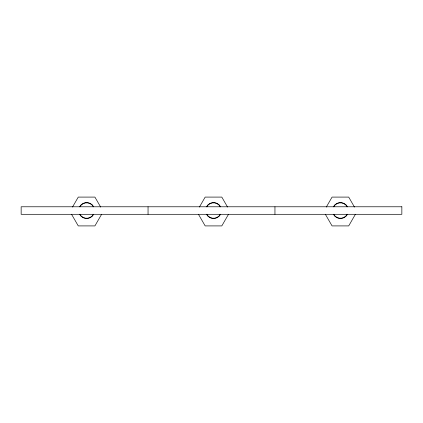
<?xml version="1.0" encoding="UTF-8"?>
<svg xmlns="http://www.w3.org/2000/svg" width="423" height="423" viewBox="0 0 423 423"><rect width="100%" height="100%" fill="white"/><g stroke="black" fill="none" stroke-linecap="round" stroke-linejoin="round"><path stroke-width="0.63" d="M72.507 207.069L78.266 197.092L94.905 197.092L100.663 207.069M101.62 214.271L94.905 225.908L78.266 225.908L71.545 214.271M199.407 207.069L205.166 197.092L221.805 197.092L227.563 207.069M228.52 214.271L221.805 225.908L205.166 225.908L198.445 214.271M326.307 207.069L332.066 197.092L348.705 197.092L354.463 207.069M355.42 214.271L348.705 225.908L332.066 225.908L325.345 214.271M274.95 206.778L274.95 214.308M148.05 206.778L148.05 214.308M93.441 214.239A7.736 7.736 0 0 1 79.852 214.239M79.852 206.852A7.736 7.736 0 0 1 93.441 206.852M93.668 214.361A7.995 7.995 0 0 1 79.624 214.361M79.624 206.725A7.995 7.995 0 0 1 93.668 206.725M220.341 214.239A7.736 7.736 0 0 1 206.752 214.239M206.752 206.852A7.736 7.736 0 0 1 220.341 206.852M220.568 214.361A7.995 7.995 0 0 1 206.524 214.361M206.524 206.725A7.995 7.995 0 0 1 220.568 206.725M347.23 214.234A7.725 7.725 0 0 1 333.657 214.234M333.657 206.858A7.725 7.725 0 0 1 347.23 206.858M347.468 214.361A7.995 7.995 0 0 1 333.424 214.361M333.424 206.725A7.995 7.995 0 0 1 347.468 206.725M401.85 206.778L21.15 206.778L21.15 214.308L401.85 214.308L401.85 206.778"/></g></svg>
